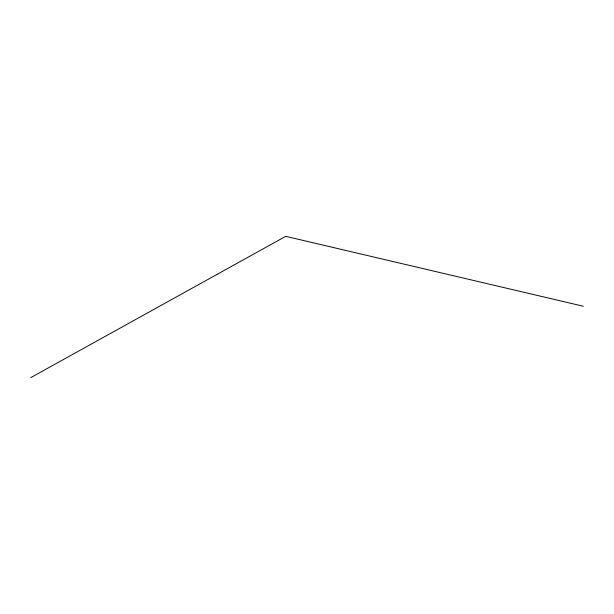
<?xml version="1.0" encoding="UTF-8"?>
<svg xmlns="http://www.w3.org/2000/svg" width="614" height="614" viewBox="0 0 614 614"><rect width="100%" height="100%" fill="white"/><g stroke="black" fill="none" stroke-linecap="round" stroke-linejoin="round"><path stroke-width="0.92" d="M30.7 377.664L285.717 236.336L583.3 306.24"/></g></svg>
